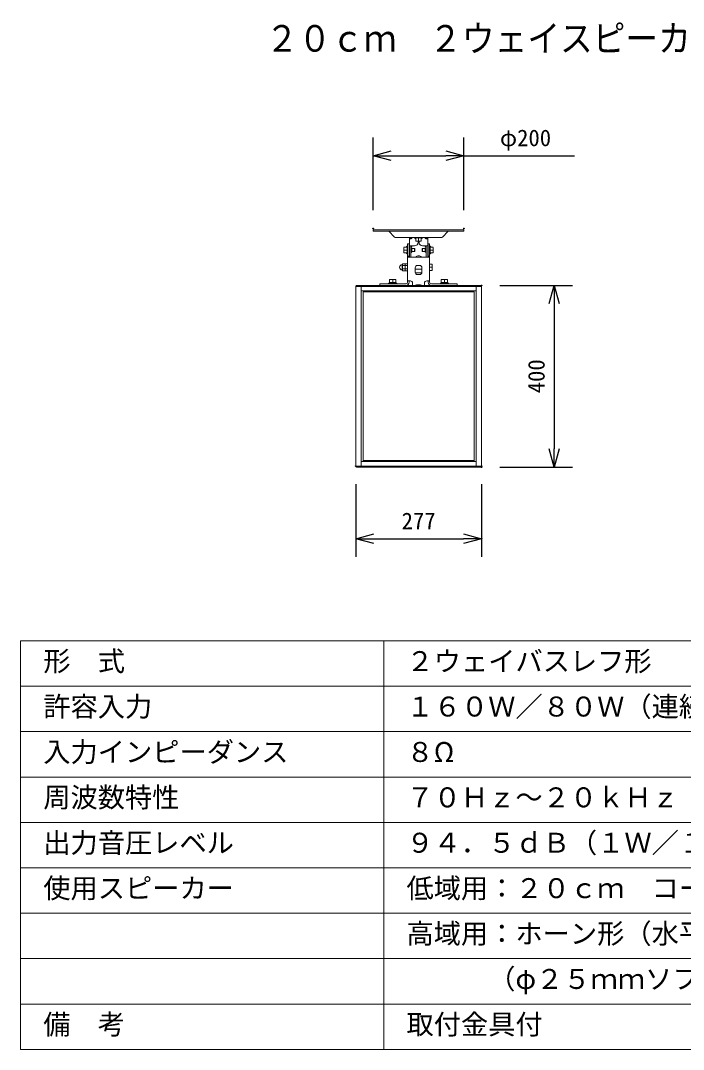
# Model space of a CAD drawing. Units: millimetres, scale not verified. Extents: x -63 to 62, y -57 to 57.
# Drawn here: x -62.5 to 10.5, y -56.5 to 56.8 of the extents above; entities that cross this region are included whole.
import ezdxf
from ezdxf.enums import TextEntityAlignment as Align

# ---------------------------------------------------------------- set-up
doc = ezdxf.new("R2010")
doc.units = ezdxf.units.MM
doc.header["$LTSCALE"] = 0.125
doc.header["$PDMODE"] = 32
doc.header["$PDSIZE"] = 0.0625
for name, color, linetype, lineweight in [('0-0_0', 7, 'Continuous', 25), ('0-1_WAKU', 1, 'Continuous', 18), ('0-4_GAIKEI', 1, 'Continuous', 18), ('0-5_SUNPO', 7, 'Continuous', 25)]:
    doc.layers.add(name, color=color, linetype=linetype, lineweight=lineweight)
doc.layers.add('0-2_MOJI1', color=7, linetype='Continuous')
doc.layers.add('0-6_DEFPOINTS', color=7, linetype='Continuous')
doc.styles.add('ＭＳ ゴシック', font='')
doc.styles.get('ＭＳ ゴシック').set_extended_font_data('MS Gothic')

# ---------------------------------------------------------------- blocks, each defined once
blk = doc.blocks.new('_OPEN30')
at = {"layer": '0-0_0'}
blk.add_line((0, 0), (-1, 0), dxfattribs=at)
blk.add_lwpolyline([(-1, 0.26795), (0, 0), (-1, -0.26795)], dxfattribs=at)
blk = doc.blocks.new('D8')
at = {"layer": '0-5_SUNPO'}
for p, q in [((-26.4722, 30.583), (-26.4722, 38.583)), ((-16.4722, 30.583), (-16.4722, 38.583)), ((-24.4722, 36.583), (-18.4722, 36.583)), ((-16.4722, 36.583), (-4.3055, 36.583))]:
    blk.add_line(p, q, dxfattribs=at)
at = {"layer": '0-6_DEFPOINTS'}
for p in [(-16.4722, 36.583), (-26.4722, 28.583), (-16.4722, 28.583)]:
    blk.add_point(p, dxfattribs=at)
at = {"layer": '0-5_SUNPO', "xscale": 2, "yscale": 2, "rotation": 180}
blk.add_blockref('_OPEN30', (-26.4722, 36.583), dxfattribs=at)
at = {"layer": '0-5_SUNPO', "xscale": 2, "yscale": 2}
blk.add_blockref('_OPEN30', (-16.4722, 36.583), dxfattribs=at)
at = {"layer": '0-5_SUNPO', "style": 'ＭＳ ゴシック'}
blk.add_text('φ200', height=1.833, dxfattribs=at).set_placement((-12.5138, 37.083), align=Align.BOTTOM_LEFT)
blk = doc.blocks.new('D7')
at = {"layer": '0-5_SUNPO'}
for p, q in [((-28.3869, 0.3986), (-28.3869, -7.6014)), ((-14.5369, 0.3986), (-14.5369, -7.6014)), ((-26.3869, -5.6014), (-16.5369, -5.6014))]:
    blk.add_line(p, q, dxfattribs=at)
at = {"layer": '0-6_DEFPOINTS'}
for p in [(-28.3869, 2.3986), (-14.5369, 2.3986), (-14.5369, -5.6014)]:
    blk.add_point(p, dxfattribs=at)
at = {"layer": '0-5_SUNPO', "xscale": 2, "yscale": 2, "rotation": 180}
blk.add_blockref('_OPEN30', (-28.3869, -5.6014), dxfattribs=at)
at = {"layer": '0-5_SUNPO', "xscale": 2, "yscale": 2}
blk.add_blockref('_OPEN30', (-14.5369, -5.6014), dxfattribs=at)
at = {"layer": '0-5_SUNPO', "style": 'ＭＳ ゴシック'}
blk.add_text('277', height=1.833, dxfattribs=at).set_placement((-23.3369, -5.1014), align=Align.BOTTOM_LEFT)
blk = doc.blocks.new('D6')
at = {"layer": '0-5_SUNPO'}
for p, q in [((-12.5369, 22.2987), (-4.5369, 22.2987)), ((-6.5369, 20.2987), (-6.5369, 4.2987)), ((-12.5369, 2.2987), (-4.5369, 2.2987))]:
    blk.add_line(p, q, dxfattribs=at)
at = {"layer": '0-6_DEFPOINTS'}
for p in [(-14.5369, 22.2987), (-14.5369, 2.2987), (-6.5369, 2.2987)]:
    blk.add_point(p, dxfattribs=at)
at = {"layer": '0-5_SUNPO', "xscale": 2, "yscale": 2}
for p, rotation in [((-6.5369, 22.2987), 90), ((-6.5369, 2.2987), 270)]:
    blk.add_blockref('_OPEN30', p, dxfattribs=dict(at, rotation=rotation))
at = {"layer": '0-5_SUNPO', "style": 'ＭＳ ゴシック'}
blk.add_text('400', height=1.833, rotation=90, dxfattribs=at).set_placement((-7.0369, 10.4237), align=Align.BOTTOM_LEFT)

msp = doc.modelspace()

# ---------------------------------------------------------------- linework, layer by layer
at = {"layer": '0-1_WAKU', "color": 4}
for p, q in [((62.4995, -11.504), (-62.5005, -11.504)), ((-62.5005, -11.504), (-62.5005, -56.504)), ((-22.5005, -56.504), (-22.5005, -11.504)), ((-62.5005, -56.504), (62.4995, -56.504))]:
    msp.add_line(p, q, dxfattribs=at)
at = {"layer": '0-1_WAKU'}
for p, q in [((-62.5005, -16.504), (62.4995, -16.504)), ((-62.5005, -21.504), (62.4995, -21.504)), ((-62.5005, -26.504), (62.4995, -26.504)), ((-62.5005, -31.504), (62.4995, -31.504)), ((-62.5005, -36.504), (62.4995, -36.504)), ((-62.5005, -41.504), (62.4995, -41.504)), ((-62.5005, -46.504), (62.4995, -46.504)), ((-62.5005, -51.504), (62.4995, -51.504))]:
    msp.add_line(p, q, dxfattribs=at)
at = {"layer": '0-4_GAIKEI', "color": 7}
for p, q in [((-23.6716, 33.7627), (-23.6716, 33.6027)), ((-13.6716, 33.7627), (-23.6716, 33.7627)), ((-13.6716, 33.6027), (-23.6716, 33.6027)), ((-21.3034, 32.9596), (-21.9466, 33.6027)), ((-16.1528, 32.9127), (-21.1903, 32.9127)), ((-19.6816, 32.7832), (-19.6816, 32.8727)), ((-19.3716, 32.8827), (-19.3716, 32.9127)), ((-17.9716, 32.9127), (-17.9716, 32.8827)), ((-17.6616, 32.8727), (-17.6616, 32.7832)), ((-16.0397, 32.9596), (-15.3966, 33.6027)), ((-15.2346, 33.5994), (-15.3998, 33.5994)), ((-15.248, 33.6027), (-15.248, 33.5994)), ((-15.2346, 33.6027), (-15.2346, 33.5994)), ((-13.6716, 33.7627), (-13.6716, 33.6027)), ((-19.8816, 27.9927), (-19.8816, 32.2077)), ((-19.8816, 32.2077), (-19.7216, 32.2077)), ((-19.7216, 32.2077), (-19.7216, 30.766)), ((-19.6816, 30.7329), (-19.6816, 32.7827)), ((-19.6814, 32.7827), (-19.4716, 32.7827)), ((-19.6772, 31.9827), (-19.1216, 31.9827)), ((-19.5216, 30.7327), (-19.5216, 31.9734)), ((-18.7216, 32.5127), (-18.7216, 32.3827)), ((-18.6216, 32.5127), (-18.6216, 32.3827)), ((-18.2216, 31.9827), (-17.6659, 31.9827)), ((-17.8716, 32.7827), (-17.6618, 32.7827)), ((-17.8216, 30.7327), (-17.8216, 31.9734)), ((-17.6616, 30.7329), (-17.6616, 32.7827)), ((-17.6216, 30.766), (-17.6216, 32.2077)), ((-17.6216, 32.2077), (-17.4616, 32.2077)), ((-17.4616, 27.9927), (-17.4616, 32.2077)), ((-19.8673, 30.7327), (-17.4759, 30.7327)), ((-25.5863, 27.5328), (-25.5863, 7.7326)), ((-25.4963, 27.6327), (-25.4954, 27.6327)), ((-11.8272, 27.6327), (-25.4954, 27.6327)), ((-22.9216, 27.6327), (-22.9216, 27.7927)), ((-22.9216, 27.7927), (-20.0816, 27.7927)), ((-19.5716, 28.1327), (-19.8767, 28.1327)), ((-19.3216, 27.8827), (-19.3216, 27.6327)), ((-18.0216, 27.8827), (-18.0216, 27.6327)), ((-17.4664, 28.1327), (-17.7716, 28.1327)), ((-17.2616, 27.7927), (-14.4216, 27.7927)), ((-14.4216, 27.7927), (-14.4216, 27.6327)), ((-11.8263, 27.6327), (-11.8272, 27.6327)), ((-11.7363, 27.5328), (-11.7363, 7.7326)), ((-25.4963, 7.6327), (-25.4954, 7.6327)), ((-11.8272, 7.6327), (-25.4954, 7.6327)), ((-11.8263, 7.6327), (-11.8272, 7.6327))]:
    msp.add_line(p, q, dxfattribs=at)
at = {"layer": '0-4_GAIKEI'}
for p, q in [((-19.7203, 32.8927), (-19.7203, 32.9127)), ((-19.7203, 32.8927), (-19.4128, 32.8927)), ((-19.6818, 32.8827), (-19.5217, 32.8827)), ((-19.5216, 32.8727), (-19.5216, 32.7827)), ((-19.4128, 32.8927), (-19.4128, 32.9127)), ((-19.1091, 32.9127), (-19.1091, 32.8627)), ((-19.1091, 32.8627), (-18.9716, 32.7527)), ((-18.2341, 32.8627), (-19.1091, 32.8627)), ((-18.2341, 32.8627), (-18.3716, 32.7527)), ((-18.2341, 32.9127), (-18.2341, 32.8627)), ((-17.9303, 32.8927), (-17.9303, 32.9127)), ((-17.9303, 32.8927), (-17.6228, 32.8927)), ((-17.8216, 32.7827), (-17.8216, 32.8727)), ((-17.8214, 32.8827), (-17.6613, 32.8827)), ((-17.6228, 32.8927), (-17.6228, 32.9127)), ((-20.2816, 31.2384), (-20.2816, 31.827)), ((-20.0044, 31.8327), (-20.2795, 31.8327)), ((-19.9316, 31.9702), (-20.0416, 31.8327)), ((-19.9316, 31.0952), (-19.9316, 31.9702)), ((-19.8816, 31.9702), (-19.9316, 31.9702)), ((-19.5211, 31.8827), (-19.4716, 31.8827)), ((-19.4066, 31.7827), (-19.4466, 31.7827)), ((-19.4066, 31.2827), (-19.4066, 31.7827)), ((-18.9716, 32.7898), (-18.9716, 32.5147)), ((-18.3772, 32.5127), (-18.9659, 32.5127)), ((-18.6716, 32.7898), (-18.6716, 32.5309)), ((-18.3716, 32.5147), (-18.3716, 32.7898)), ((-17.9366, 31.2827), (-17.9366, 31.7827)), ((-17.8966, 31.7827), (-17.9366, 31.7827)), ((-17.8716, 31.8827), (-17.8221, 31.8827)), ((-17.4616, 31.9702), (-17.4116, 31.9702)), ((-17.4116, 31.9702), (-17.4116, 31.0952)), ((-17.4116, 31.9702), (-17.3016, 31.8327)), ((-17.3387, 31.8327), (-17.0636, 31.8327)), ((-17.0616, 31.827), (-17.0616, 31.2384)), ((-20.2795, 31.2327), (-20.0044, 31.2327)), ((-20.0044, 31.5327), (-20.2634, 31.5327)), ((-19.9316, 31.0952), (-20.0416, 31.2327)), ((-19.8816, 31.0952), (-19.9316, 31.0952)), ((-19.7216, 30.8489), (-19.8816, 30.8489)), ((-19.7216, 31.7077), (-19.6816, 31.7077)), ((-19.7216, 31.3577), (-19.6816, 31.3577)), ((-19.4066, 31.2827), (-19.4466, 31.2827)), ((-19.4066, 31.7077), (-19.1128, 31.7077)), ((-19.4066, 31.3577), (-19.1128, 31.3577)), ((-19.1128, 31.7077), (-19.1128, 31.3577)), ((-19.0816, 31.6764), (-19.1128, 31.7077)), ((-19.0816, 31.3889), (-19.1128, 31.3577)), ((-19.0816, 31.6764), (-19.0816, 31.3889)), ((-18.2616, 31.6764), (-18.2303, 31.7077)), ((-18.2616, 31.3889), (-18.2616, 31.6764)), ((-18.2616, 31.3889), (-18.2303, 31.3577)), ((-18.2303, 31.3577), (-18.2303, 31.7077)), ((-17.9366, 31.7077), (-18.2303, 31.7077)), ((-17.9366, 31.3577), (-18.2303, 31.3577)), ((-17.8966, 31.2827), (-17.9366, 31.2827)), ((-17.6216, 31.7077), (-17.6616, 31.7077)), ((-17.6216, 31.3577), (-17.6616, 31.3577)), ((-17.4616, 30.8489), (-17.6216, 30.8489)), ((-17.4616, 31.0952), (-17.4116, 31.0952)), ((-17.4116, 31.0952), (-17.3016, 31.2327)), ((-17.3387, 31.5327), (-17.0798, 31.5327)), ((-17.3387, 31.2327), (-17.0636, 31.2327)), ((-20.4691, 29.3452), (-20.4691, 29.9202)), ((-20.4691, 29.9202), (-20.4566, 29.9202)), ((-20.4566, 29.958), (-20.4384, 30.008)), ((-20.4566, 29.3074), (-20.4566, 29.958)), ((-20.1498, 30.008), (-20.4384, 30.008)), ((-20.1498, 29.8203), (-20.4384, 29.8203)), ((-20.1498, 30.008), (-20.1316, 29.958)), ((-20.1316, 29.3074), (-20.1316, 29.958)), ((-20.1133, 30.008), (-20.1315, 29.9579)), ((-20.1133, 30.008), (-19.8999, 30.008)), ((-20.1133, 29.8203), (-19.8999, 29.8203)), ((-19.8816, 29.9577), (-19.8999, 30.008)), ((-19.0466, 29.5827), (-19.0466, 29.0827)), ((-18.5466, 29.8327), (-18.7966, 29.8327)), ((-18.2966, 29.0827), (-18.2966, 29.5827)), ((-17.4616, 29.9827), (-17.1616, 29.9827)), ((-17.4616, 29.6327), (-17.1798, 29.6327)), ((-17.1616, 29.9827), (-17.1616, 29.2827)), ((-20.4691, 29.3452), (-20.4566, 29.3452)), ((-20.4566, 29.3074), (-20.4384, 29.2574)), ((-20.1498, 29.4451), (-20.4384, 29.4451)), ((-20.1498, 29.2574), (-20.4384, 29.2574)), ((-20.1498, 29.2574), (-20.1316, 29.3074)), ((-20.1133, 29.2574), (-20.1315, 29.3074)), ((-20.1133, 29.4451), (-19.8999, 29.4451)), ((-20.1133, 29.2574), (-19.8999, 29.2574)), ((-19.8816, 29.3077), (-19.8999, 29.2574)), ((-18.2966, 29.4327), (-19.0466, 29.4327)), ((-18.3022, 29.0327), (-19.041, 29.0327)), ((-18.7966, 28.8327), (-18.5466, 28.8327)), ((-17.4616, 29.2827), (-17.1616, 29.2827)), ((-11.7363, 27.5328), (-25.5863, 27.5328)), ((-24.986, 7.7326), (-24.986, 27.5328)), ((-21.9716, 27.8727), (-21.9716, 27.7927)), ((-21.9716, 27.8727), (-21.0716, 27.8727)), ((-21.8841, 27.9727), (-21.8841, 27.8727)), ((-21.8841, 27.9727), (-21.1591, 27.9727)), ((-21.8716, 27.9727), (-21.8716, 28.2727)), ((-21.8716, 28.2727), (-21.1716, 28.2727)), ((-21.5216, 27.9727), (-21.5216, 28.2545)), ((-21.1716, 27.9727), (-21.1716, 28.2727)), ((-21.1591, 27.9727), (-21.1591, 27.8727)), ((-21.0716, 27.8727), (-21.0716, 27.7927)), ((-19.7216, 27.9927), (-19.7216, 28.1193)), ((-18.4466, 27.6827), (-18.8966, 27.6827)), ((-17.6216, 27.9927), (-17.6216, 28.1193)), ((-16.2716, 27.8727), (-16.2716, 27.7927)), ((-16.2716, 27.8727), (-15.3716, 27.8727)), ((-16.1841, 27.9727), (-16.1841, 27.8727)), ((-16.1841, 27.9727), (-15.4591, 27.9727)), ((-16.1716, 27.9727), (-16.1716, 28.2727)), ((-16.1716, 28.2727), (-15.4716, 28.2727)), ((-15.8216, 27.9727), (-15.8216, 28.2545)), ((-15.4716, 27.9727), (-15.4716, 28.2727)), ((-15.4591, 27.9727), (-15.4591, 27.8727)), ((-15.3716, 27.8727), (-15.3716, 27.7927)), ((-12.3365, 7.7326), (-12.3365, 27.5328)), ((-24.986, 27.0336), (-12.3365, 27.0336)), ((-24.7772, 26.9237), (-24.7772, 8.2318)), ((-24.7772, 26.9237), (-12.5454, 26.9237)), ((-12.5454, 26.9237), (-12.5454, 8.2318)), ((-24.986, 8.2318), (-12.3365, 8.2318)), ((-24.7772, 8.3417), (-12.5454, 8.3417)), ((-11.7363, 7.7326), (-25.5863, 7.7326))]:
    msp.add_line(p, q, dxfattribs=at)
at = {"layer": '0-4_GAIKEI', "color": 7}
for points in [[(-19.6814, 32.7827), (-19.6815, 32.7828), (-19.6816, 32.7832)], [(-17.6616, 32.7832), (-17.6616, 32.7828), (-17.6618, 32.7827)], [(-25.5863, 27.5328), (-25.5851, 27.5489), (-25.5797, 27.5698), (-25.5703, 27.5891)], [(-25.5703, 27.5891), (-25.5575, 27.6056), (-25.5417, 27.6186), (-25.5245, 27.6274), (-25.5069, 27.6318), (-25.4963, 27.6327)], [(-11.7522, 27.5891), (-11.7651, 27.6056), (-11.7809, 27.6186), (-11.7981, 27.6274), (-11.8157, 27.6318), (-11.8262, 27.6327)], [(-11.7363, 27.5328), (-11.7375, 27.5489), (-11.7428, 27.5698), (-11.7522, 27.5891)], [(-25.5863, 7.7326), (-25.5851, 7.7165), (-25.5797, 7.6956), (-25.5703, 7.6763)], [(-25.5703, 7.6763), (-25.5575, 7.6598), (-25.5417, 7.6468), (-25.5245, 7.638), (-25.5069, 7.6336), (-25.4963, 7.6327)], [(-11.7522, 7.6763), (-11.7651, 7.6598), (-11.7809, 7.6468), (-11.7981, 7.638), (-11.8157, 7.6336), (-11.8262, 7.6327)], [(-11.7363, 7.7326), (-11.7375, 7.7165), (-11.7428, 7.6956), (-11.7522, 7.6763)]]:
    msp.add_lwpolyline(points, dxfattribs=at)
for centre, radius, start, end in [((-21.1903, 33.0727), 0.16, 225, 270), ((-19.4716, 32.8827), 0.1, 270, 0), ((-17.8716, 32.8827), 0.1, 180, 270), ((-16.1528, 33.0727), 0.16, 270, 315), ((-19.1216, 32.3827), 0.4, 270, 0), ((-18.2216, 32.3827), 0.4, 180, 270), ((-20.0816, 27.9927), 0.2, 270, 0), ((-19.5716, 27.8827), 0.25, 0, 90), ((-17.7716, 27.8827), 0.25, 90, 180), ((-17.2616, 27.9927), 0.2, 180, 270)]:
    msp.add_arc(centre, radius, start, end, dxfattribs=at)
at = {"layer": '0-4_GAIKEI'}
for centre, radius, start, end in [((-19.8816, 32.8727), 0.2, 0, 5.76158), ((-19.8816, 32.8727), 0.36, 0, 3.19658), ((-17.4616, 32.8727), 0.36, 176.80342, 180), ((-17.4616, 32.8727), 0.2, 174.23842, 180), ((-19.4466, 31.8577), 0.075, 180, 270), ((-19.4716, 31.9827), 0.1, 270, 0), ((-17.8716, 31.9827), 0.1, 180, 270), ((-17.8966, 31.8577), 0.075, 270, 360), ((-19.4466, 31.2077), 0.075, 90, 180), ((-18.6716, 30.5327), 0.375, 32.30235, 147.69765), ((-17.8966, 31.2077), 0.075, 0, 90), ((-20.4691, 29.6327), 0.2875, 90, 270), ((-18.7966, 29.5827), 0.25, 90, 180), ((-18.5466, 29.5827), 0.25, 0, 90), ((-18.7966, 29.0827), 0.25, 180, 270), ((-18.5466, 29.0827), 0.25, 270, 0), ((-20.0816, 27.9927), 0.36, 270, 0), ((-18.8966, 27.5327), 0.15, 90, 138.13568), ((-18.4466, 27.5327), 0.15, 41.86432, 90), ((-17.2616, 27.9927), 0.36, 180, 270)]:
    msp.add_arc(centre, radius, start, end, dxfattribs=at)

# ---------------------------------------------------------------- block references
at = {"layer": '0-5_SUNPO'}
for name in ['D8', 'D6', 'D7']:
    msp.add_blockref(name, (2.8006, 5.334), dxfattribs=at)

# ---------------------------------------------------------------- texts
at = {"layer": '0-2_MOJI1', "style": 'ＭＳ ゴシック', "width": 0.9}
msp.add_text('２０ｃｍ\u3000２ウェイスピーカー（天井取付金具付）', height=2.933, dxfattribs=at).set_placement((-35.5005, 52.496), align=Align.BOTTOM_LEFT)
at = {"layer": '0-2_MOJI1', "style": 'ＭＳ ゴシック'}
for s, p in [('形\u3000式', (-60.0005, -15.504)), ('２ウェイバスレフ形', (-20.0005, -15.504)), ('許容入力', (-60.0005, -20.504)), ('１６０Ｗ／８０Ｗ（連続プログラム／ＲＭＳ）', (-20.0005, -20.504)), ('入力インピーダンス', (-60.0005, -25.504)), ('８Ω', (-20.0005, -25.504)), ('周波数特性', (-60.0005, -30.504)), ('７０Ｈｚ～２０ｋＨｚ', (-20.0005, -30.504)), ('出力音圧レベル', (-60.0005, -35.504)), ('９４．５ｄＢ（１Ｗ／１ｍ）', (-20.0005, -35.504)), ('使用スピーカー', (-60.0005, -40.504)), ('低域用：２０ｃｍ\u3000コーン形', (-20.0005, -40.504)), ('高域用：ホーン形（水平６０°×垂直６０°）', (-20.0005, -45.504)), ('\u3000\u3000\u3000（φ２５ｍｍソフトドームツィーター）', (-20.0005, -50.504)), ('備\u3000考', (-60.0005, -55.504)), ('取付金具付', (-20.0005, -55.504))]:
    msp.add_text(s, height=2.199, dxfattribs=at).set_placement(p, align=Align.BOTTOM_LEFT)

doc.saveas('drawing.dxf')
